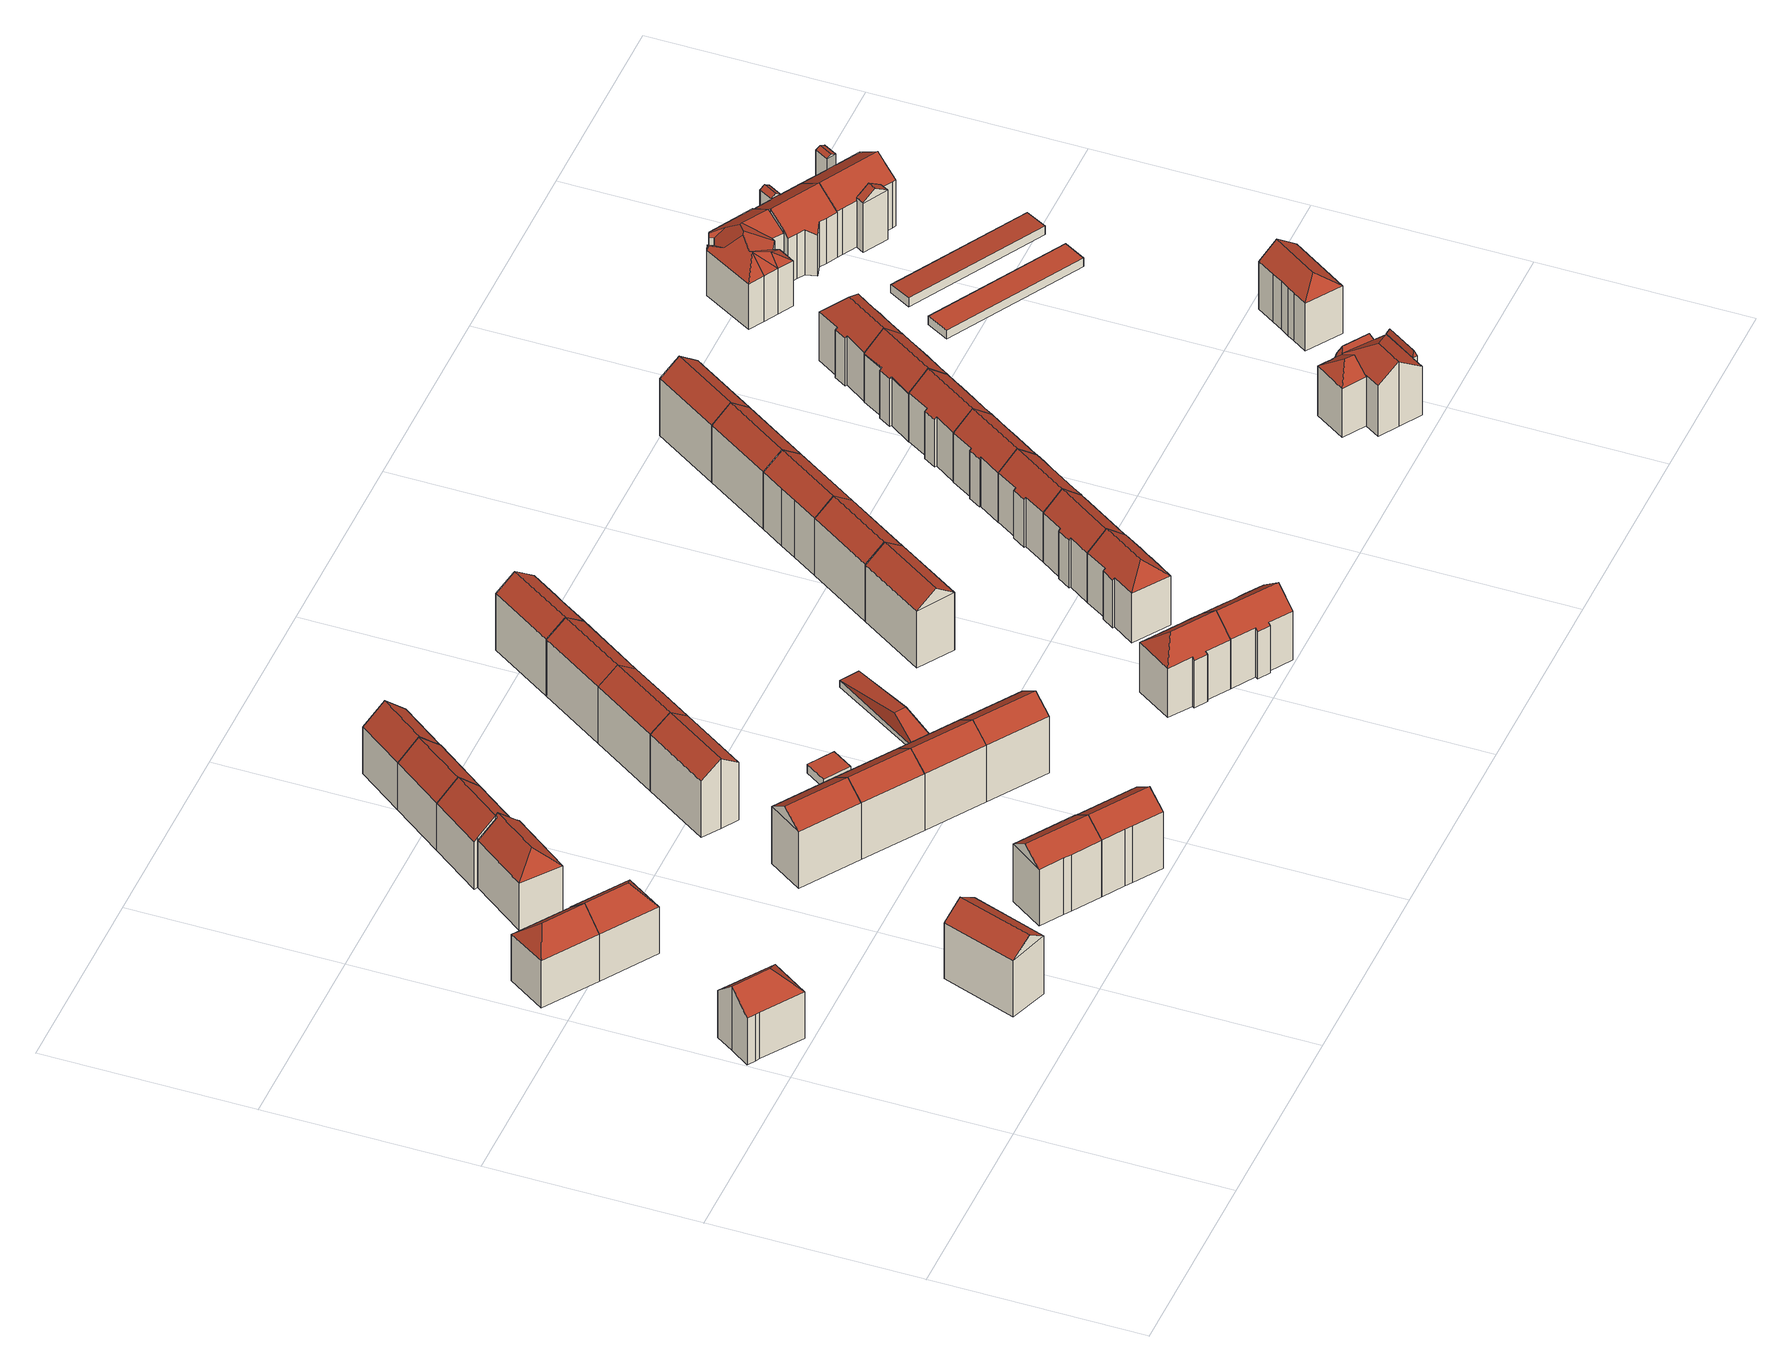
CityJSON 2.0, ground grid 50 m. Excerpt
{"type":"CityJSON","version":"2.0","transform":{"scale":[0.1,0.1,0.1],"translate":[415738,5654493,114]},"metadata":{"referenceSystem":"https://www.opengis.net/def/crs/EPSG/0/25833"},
"CityObjects":{
"building1":{"type":"Building","attributes":{"Dachtyp_tdc":"tdcHipAndGableRoof","Gemeindeschluessel":14612000,"Dachneigung":42.52,"QualitaetDacherkennung":72,"Geometrietyp2DReferenz":"3000","measuredHeight":17.83,"function":"31001_9998","roofType":"5000"},"geometry":[{"type":"Solid","lod":"2","boundaries":[[[[0,1,2,3]],[[1,4,5,2]],[[4,6,7,5]],[[6,8,9,7]],[[8,10,11,9]],[[10,12,13,11]],[[12,0,3,13]],[[8,6,14]],[[6,4,1,14]],[[1,0,12,10,8,14]],[[3,2,5,7,9,11,13]]]],"semantics":{"surfaces":[{"type":"WallSurface"},{"type":"RoofSurface"},{"type":"GroundSurface"}],"values":[[0,0,0,0,0,0,0,1,1,1,2]]}}]},
"building2":{"type":"Building","attributes":{"Dachtyp_tdc":"tdcHipAndGableRoof","Gemeindeschluessel":14612000,"Dachneigung":41.98,"QualitaetDacherkennung":70,"Geometrietyp2DReferenz":"3000","measuredHeight":17.71,"function":"31001_9998","roofType":"5000"},"geometry":[{"type":"Solid","lod":"2","boundaries":[[[[15,16,17,18]],[[16,19,20,17]],[[19,21,22,20]],[[21,15,18,22]],[[19,16,23]],[[15,21,24]],[[16,15,24,23]],[[21,19,23,24]],[[18,17,20,22]]]],"semantics":{"surfaces":[{"type":"WallSurface"},{"type":"RoofSurface"},{"type":"GroundSurface"}],"values":[[0,0,0,0,1,0,1,1,2]]}}]},
"building3":{"type":"Building","attributes":{"Dachtyp_tdc":"tdcFreeFormRoof","Gemeindeschluessel":14612000,"Dachneigung":35.54,"QualitaetDacherkennung":82,"Geometrietyp2DReferenz":"3000","measuredHeight":19.17,"function":"31001_9998","roofType":"5000"},"geometry":[{"type":"Solid","lod":"2","boundaries":[[[[25,26,27,28]],[[26,29,30,27]],[[29,31,32,30]],[[31,33,34,32]],[[33,25,28,34]],[[33,31,35,36,25]],[[36,35,29,26]],[[26,25,36]],[[31,29,35]],[[28,27,30,32,34]]]],"semantics":{"surfaces":[{"type":"WallSurface"},{"type":"RoofSurface"},{"type":"GroundSurface"}],"values":[[0,0,0,0,0,1,1,0,0,2]]}}]},
"building4":{"type":"Building","attributes":{"Dachtyp_tdc":"tdcHipAndGableRoof","Gemeindeschluessel":14612000,"Dachneigung":41.96,"QualitaetDacherkennung":70,"Geometrietyp2DReferenz":"3000","measuredHeight":17.73,"function":"31001_9998","roofType":"5000"},"geometry":[{"type":"Solid","lod":"2","boundaries":[[[[37,38,39,22]],[[38,40,41,39]],[[40,42,18,41]],[[42,37,22,18]],[[40,38,43]],[[37,42,44]],[[38,37,44,43]],[[42,40,43,44]],[[22,39,41,18]]]],"semantics":{"surfaces":[{"type":"WallSurface"},{"type":"RoofSurface"},{"type":"GroundSurface"}],"values":[[0,0,0,0,1,0,1,1,2]]}}]},
"building5":{"type":"Building","attributes":{"Dachtyp_tdc":"tdcHipAndGableRoof","Gemeindeschluessel":14612000,"Dachneigung":41.55,"QualitaetDacherkennung":75,"Geometrietyp2DReferenz":"3000","measuredHeight":17.71,"function":"31001_9998","roofType":"5000"},"geometry":[{"type":"Solid","lod":"2","boundaries":[[[[45,46,47,48]],[[46,49,50,47]],[[49,51,52,50]],[[51,53,54,52]],[[53,55,56,54]],[[55,57,58,56]],[[57,59,60,58]],[[59,45,48,60]],[[55,53,61]],[[53,51,49,46,61]],[[46,45,59,57,55,61]],[[48,47,50,52,54,56,58,60]]]],"semantics":{"surfaces":[{"type":"WallSurface"},{"type":"RoofSurface"},{"type":"GroundSurface"}],"values":[[0,0,0,0,0,0,0,0,1,1,1,2]]}}]},
"building6":{"type":"Building","attributes":{"Dachtyp_tdc":"tdcFreeFormRoof","Gemeindeschluessel":14612000,"Dachneigung":35.7,"QualitaetDacherkennung":72,"Geometrietyp2DReferenz":"3000","measuredHeight":19.17,"function":"31001_9998","roofType":"5000"},"geometry":[{"type":"Solid","lod":"2","boundaries":[[[[62,63,64,65]],[[63,66,67,64]],[[66,68,69,67]],[[68,70,71,69]],[[70,72,73,71]],[[72,62,65,73]],[[74,66,63,75]],[[70,68,74,75,62,72]],[[68,66,74]],[[63,62,75]],[[65,64,67,69,71,73]]]],"semantics":{"surfaces":[{"type":"WallSurface"},{"type":"RoofSurface"},{"type":"GroundSurface"}],"values":[[0,0,0,0,0,0,1,1,0,0,2]]}}]},
"building7":{"type":"Building","attributes":{"Dachtyp_tdc":"tdcGableRoof","Gemeindeschluessel":14612000,"Dachneigung":42.47,"QualitaetDacherkennung":77,"Geometrietyp2DReferenz":"3000","measuredHeight":17.8,"function":"31001_9998","roofType":"3100"},"geometry":[{"type":"Solid","lod":"2","boundaries":[[[[76,77,60,48]],[[77,78,79,60]],[[78,80,58,79]],[[80,81,82,58]],[[81,83,84,82]],[[83,85,86,84]],[[85,87,88,86]],[[87,89,50,88]],[[89,76,48,50]],[[85,83,81,80,78]],[[78,77,76,89,87,85]],[[48,60,79,58,82,84,86,88,50]]]],"semantics":{"surfaces":[{"type":"WallSurface"},{"type":"RoofSurface"},{"type":"GroundSurface"}],"values":[[0,0,0,0,0,0,0,0,0,1,1,2]]}}]},
"building8":{"type":"Building","attributes":{"Dachtyp_tdc":"tdcGableRoof","Gemeindeschluessel":14612000,"Dachneigung":35.86,"QualitaetDacherkennung":69,"Geometrietyp2DReferenz":"3000","measuredHeight":19.21,"function":"31001_9998","roofType":"3100"},"geometry":[{"type":"Solid","lod":"2","boundaries":[[[[90,91,92,93]],[[91,94,95,92]],[[94,96,97,95]],[[96,90,93,97]],[[94,91,98]],[[90,96,99]],[[91,90,99,98]],[[96,94,98,99]],[[93,92,95,97]]]],"semantics":{"surfaces":[{"type":"WallSurface"},{"type":"RoofSurface"},{"type":"GroundSurface"}],"values":[[0,0,0,0,0,0,1,1,2]]}}]},
"building9":{"type":"Building","attributes":{"Dachtyp_tdc":"tdcGableRoof","Gemeindeschluessel":14612000,"Dachneigung":35.74,"QualitaetDacherkennung":73,"Geometrietyp2DReferenz":"3000","measuredHeight":19.15,"function":"31001_9998","roofType":"3100"},"geometry":[{"type":"Solid","lod":"2","boundaries":[[[[100,101,69,102]],[[101,74,103,69]],[[74,104,67,103]],[[104,105,106,67]],[[105,107,108,106]],[[107,109,110,108]],[[109,111,112,110]],[[111,100,102,112]],[[107,105,104,74]],[[74,101,100,111,109,107]],[[102,69,103,67,106,108,110,112]]]],"semantics":{"surfaces":[{"type":"WallSurface"},{"type":"RoofSurface"},{"type":"GroundSurface"}],"values":[[0,0,0,0,0,0,0,0,1,1,2]]}}]},
"building10":{"type":"Building","attributes":{"Dachtyp_tdc":"tdcGableRoof","Gemeindeschluessel":14612000,"Dachneigung":42.22,"QualitaetDacherkennung":83,"Geometrietyp2DReferenz":"3000","measuredHeight":17.76,"function":"31001_9998","roofType":"3100"},"geometry":[{"type":"Solid","lod":"2","boundaries":[[[[83,113,114,84]],[[113,115,116,114]],[[115,117,88,116]],[[117,83,84,88]],[[115,113,118]],[[83,117,119]],[[113,83,119,118]],[[117,115,118,119]],[[84,114,116,88]]]],"semantics":{"surfaces":[{"type":"WallSurface"},{"type":"RoofSurface"},{"type":"GroundSurface"}],"values":[[0,0,0,0,0,0,1,1,2]]}}]},
"building11":{"type":"Building","attributes":{"Dachtyp_tdc":"tdcGableRoof","Gemeindeschluessel":14612000,"Dachneigung":35.99,"QualitaetDacherkennung":71,"Geometrietyp2DReferenz":"3000","measuredHeight":19.21,"function":"31001_9998","roofType":"3100"},"geometry":[{"type":"Solid","lod":"2","boundaries":[[[[96,120,121,97]],[[120,122,123,121]],[[122,90,93,123]],[[90,96,97,93]],[[122,120,124]],[[96,90,99]],[[120,96,99,124]],[[90,122,124,99]],[[97,121,123,93]]]],"semantics":{"surfaces":[{"type":"WallSurface"},{"type":"RoofSurface"},{"type":"GroundSurface"}],"values":[[0,0,0,0,0,0,1,1,2]]}}]},
"building12":{"type":"Building","attributes":{"Dachtyp_tdc":"tdcGableRoof","Gemeindeschluessel":14612000,"Dachneigung":35.41,"QualitaetDacherkennung":81,"Geometrietyp2DReferenz":"3000","measuredHeight":19.22,"function":"31001_9998","roofType":"3100"},"geometry":[{"type":"Solid","lod":"2","boundaries":[[[[125,126,127,128]],[[126,129,130,127]],[[129,131,132,130]],[[131,133,134,132]],[[133,135,136,134]],[[135,137,138,136]],[[137,139,140,138]],[[139,125,128,140]],[[135,133,131,129]],[[129,126,125,139,137,135]],[[128,127,130,132,134,136,138,140]]]],"semantics":{"surfaces":[{"type":"WallSurface"},{"type":"RoofSurface"},{"type":"GroundSurface"}],"values":[[0,0,0,0,0,0,0,0,1,1,2]]}}]},
"building13":{"type":"Building","attributes":{"Dachtyp_tdc":"tdcGableRoof","Gemeindeschluessel":14612000,"Dachneigung":41.59,"QualitaetDacherkennung":81,"Geometrietyp2DReferenz":"3000","measuredHeight":17.7,"function":"31001_9998","roofType":"3100"},"geometry":[{"type":"Solid","lod":"2","boundaries":[[[[113,141,142,114]],[[141,143,144,142]],[[143,145,116,144]],[[145,113,114,116]],[[143,141,146]],[[113,145,147]],[[141,113,147,146]],[[145,143,146,147]],[[114,142,144,116]]]],"semantics":{"surfaces":[{"type":"WallSurface"},{"type":"RoofSurface"},{"type":"GroundSurface"}],"values":[[0,0,0,0,0,0,1,1,2]]}}]},
"building14":{"type":"Building","attributes":{"Dachtyp_tdc":"tdcGableRoof","Gemeindeschluessel":14612000,"Dachneigung":35.82,"QualitaetDacherkennung":71,"Geometrietyp2DReferenz":"3000","measuredHeight":19.15,"function":"31001_9998","roofType":"3100"},"geometry":[{"type":"Solid","lod":"2","boundaries":[[[[120,148,149,121]],[[148,150,151,149]],[[150,122,123,151]],[[122,120,121,123]],[[150,148,152]],[[120,122,124]],[[148,120,124,152]],[[122,150,152,124]],[[121,149,151,123]]]],"semantics":{"surfaces":[{"type":"WallSurface"},{"type":"RoofSurface"},{"type":"GroundSurface"}],"values":[[0,0,0,0,0,0,1,1,2]]}}]},
"building15":{"type":"Building","attributes":{"Dachtyp_tdc":"tdcPolyFlatRoof","Gemeindeschluessel":14612000,"Dachneigung":0,"QualitaetDacherkennung":83,"Geometrietyp2DReferenz":"3000","measuredHeight":2.42,"function":"31001_9998","roofType":"1000"},"geometry":[{"type":"Solid","lod":"2","boundaries":[[[[153,154,155,156]],[[157,158,159,160]],[[156,155,158,157]],[[155,154,159,158]],[[154,153,160,159]],[[153,156,157,160]]]],"semantics":{"surfaces":[{"type":"RoofSurface"},{"type":"GroundSurface"},{"type":"WallSurface"}],"values":[[0,1,2,2,2,2]]}}]},
"building16":{"type":"Building","attributes":{"Dachtyp_tdc":"tdcFreeFormRoof","Gemeindeschluessel":14612000,"Dachneigung":35.2,"QualitaetDacherkennung":86,"Geometrietyp2DReferenz":"3000","measuredHeight":19.19,"function":"31001_9998","roofType":"5000"},"geometry":[{"type":"Solid","lod":"2","boundaries":[[[[133,161,162,134]],[[161,163,164,162]],[[163,165,166,164]],[[165,137,138,166]],[[137,133,134,138]],[[135,167,161,133]],[[163,167,135,137,165]],[[163,161,167]],[[133,137,135]],[[134,162,164,166,138]]]],"semantics":{"surfaces":[{"type":"WallSurface"},{"type":"RoofSurface"},{"type":"GroundSurface"}],"values":[[0,0,0,0,0,1,1,0,0,2]]}}]},
"building17":{"type":"Building","attributes":{"Dachtyp_tdc":"tdcGableRoof","Gemeindeschluessel":14612000,"Dachneigung":35.87,"QualitaetDacherkennung":70,"Geometrietyp2DReferenz":"3000","measuredHeight":19.18,"function":"31001_9998","roofType":"3100"},"geometry":[{"type":"Solid","lod":"2","boundaries":[[[[168,150,151,169]],[[150,148,149,151]],[[148,170,171,149]],[[170,168,169,171]],[[148,150,152]],[[168,170,172]],[[150,168,172,152]],[[170,148,152,172]],[[169,151,149,171]]]],"semantics":{"surfaces":[{"type":"WallSurface"},{"type":"RoofSurface"},{"type":"GroundSurface"}],"values":[[0,0,0,0,0,0,1,1,2]]}}]},
"building18":{"type":"Building","attributes":{"Dachtyp_tdc":"tdcFreeFormRoof","Gemeindeschluessel":14612000,"Dachneigung":35.34,"QualitaetDacherkennung":86,"Geometrietyp2DReferenz":"3000","measuredHeight":19.19,"function":"31001_9998","roofType":"5000"},"geometry":[{"type":"Solid","lod":"2","boundaries":[[[[173,174,175,176]],[[174,177,178,175]],[[177,163,164,178]],[[163,161,162,164]],[[161,173,176,162]],[[177,179,167,163]],[[167,179,174,173,161]],[[177,174,179]],[[161,163,167]],[[176,175,178,164,162]]]],"semantics":{"surfaces":[{"type":"WallSurface"},{"type":"RoofSurface"},{"type":"GroundSurface"}],"values":[[0,0,0,0,0,1,1,0,0,2]]}}]},
"building19":{"type":"Building","attributes":{"Dachtyp_tdc":"tdcHipRoof","Gemeindeschluessel":14612000,"Dachneigung":11.3,"QualitaetDacherkennung":12,"Geometrietyp2DReferenz":"3000","measuredHeight":5.53,"function":"31001_2463","roofType":"3200"},"geometry":[{"type":"Solid","lod":"2","boundaries":[[[[180,181,182,183]],[[181,184,185,182]],[[184,186,187,185]],[[186,180,183,187]],[[184,181,188]],[[180,186,189]],[[181,180,189,188]],[[186,184,188,189]],[[183,182,185,187]]]],"semantics":{"surfaces":[{"type":"WallSurface"},{"type":"RoofSurface"},{"type":"GroundSurface"}],"values":[[0,0,0,0,1,1,1,1,2]]}}]},
"building20":{"type":"Building","attributes":{"Dachtyp_tdc":"tdcFreeFormRoof","Gemeindeschluessel":14612000,"Dachneigung":35.49,"QualitaetDacherkennung":86,"Geometrietyp2DReferenz":"3000","measuredHeight":19.21,"function":"31001_9998","roofType":"5000"},"geometry":[{"type":"Solid","lod":"2","boundaries":[[[[173,190,191,176]],[[190,192,193,191]],[[192,194,195,193]],[[194,196,197,195]],[[196,198,199,197]],[[198,177,178,199]],[[177,200,175,178]],[[200,173,176,175]],[[196,194,201,179,177,198]],[[201,192,190,173,200,179]],[[194,192,201]],[[200,177,179]],[[176,191,193,195,197,199,178,175]]]],"semantics":{"surfaces":[{"type":"WallSurface"},{"type":"RoofSurface"},{"type":"GroundSurface"}],"values":[[0,0,0,0,0,0,0,0,1,1,0,0,2]]}}]},
"building21":{"type":"Building","attributes":{"Dachtyp_tdc":"tdcHipAndGableRoof","Gemeindeschluessel":14612000,"Dachneigung":40.84,"QualitaetDacherkennung":72,"Geometrietyp2DReferenz":"3000","measuredHeight":17.94,"function":"31001_9998","roofType":"5000"},"geometry":[{"type":"Solid","lod":"2","boundaries":[[[[202,203,204,205]],[[203,206,207,204]],[[206,208,209,207]],[[208,210,211,209]],[[210,212,213,211]],[[212,214,215,213]],[[214,216,217,215]],[[216,218,219,217]],[[218,220,221,219]],[[220,222,223,221]],[[222,224,225,223]],[[224,226,227,225]],[[226,202,205,227]],[[222,220,228]],[[220,218,216,214,212,210,208,228]],[[208,206,203,202,226,224,222,228]],[[205,204,207,209,211,213,215,217,219,221,223,225,227]]]],"semantics":{"surfaces":[{"type":"WallSurface"},{"type":"RoofSurface"},{"type":"GroundSurface"}],"values":[[0,0,0,0,0,0,0,0,0,0,0,0,0,1,1,1,2]]}}]},
"building22":{"type":"Building","attributes":{"Dachtyp_tdc":"tdcGableRoof","Gemeindeschluessel":14612000,"Dachneigung":40.62,"QualitaetDacherkennung":75,"Geometrietyp2DReferenz":"3000","measuredHeight":17.91,"function":"31001_9998","roofType":"3100"},"geometry":[{"type":"Solid","lod":"2","boundaries":[[[[229,230,231,232]],[[230,233,234,231]],[[233,235,211,234]],[[235,236,209,211]],[[236,206,207,209]],[[206,237,238,207]],[[237,239,240,238]],[[239,241,242,240]],[[241,243,244,242]],[[243,245,246,244]],[[245,247,248,246]],[[247,249,250,248]],[[249,251,252,250]],[[251,229,232,252]],[[247,245,243,241,239,237,206,236]],[[236,235,233,230,229,251,249,247]],[[232,231,234,211,209,207,238,240,242,244,246,248,250,252]]]],"semantics":{"surfaces":[{"type":"WallSurface"},{"type":"RoofSurface"},{"type":"GroundSurface"}],"values":[[0,0,0,0,0,0,0,0,0,0,0,0,0,0,1,1,2]]}}]},
"building23":{"type":"Building","attributes":{"Dachtyp_tdc":"tdcGableRoof","Gemeindeschluessel":14612000,"Dachneigung":37.28,"QualitaetDacherkennung":83,"Geometrietyp2DReferenz":"3000","measuredHeight":19.43,"function":"31001_9998","roofType":"3100"},"geometry":[{"type":"Solid","lod":"2","boundaries":[[[[253,254,255,256]],[[254,257,258,255]],[[257,259,260,258]],[[259,253,256,260]],[[257,254,261]],[[253,259,262]],[[254,253,262,261]],[[259,257,261,262]],[[256,255,258,260]]]],"semantics":{"surfaces":[{"type":"WallSurface"},{"type":"RoofSurface"},{"type":"GroundSurface"}],"values":[[0,0,0,0,0,0,1,1,2]]}}]},
"building24":{"type":"Building","attributes":{"Dachtyp_tdc":"tdcHipAndGableRoof","Gemeindeschluessel":14612000,"Dachneigung":40.57,"QualitaetDacherkennung":79,"Geometrietyp2DReferenz":"3000","measuredHeight":17.84,"function":"31001_9998","roofType":"5000"},"geometry":[{"type":"Solid","lod":"2","boundaries":[[[[263,264,265,266]],[[264,267,268,265]],[[267,269,270,268]],[[269,271,272,270]],[[271,273,274,272]],[[273,275,276,274]],[[275,277,278,276]],[[277,279,280,278]],[[279,281,282,280]],[[281,283,284,282]],[[283,285,286,284]],[[285,287,288,286]],[[287,263,266,288]],[[283,281,289]],[[281,279,277,275,273,271,269,289]],[[269,267,264,263,287,285,283,289]],[[266,265,268,270,272,274,276,278,280,282,284,286,288]]]],"semantics":{"surfaces":[{"type":"WallSurface"},{"type":"RoofSurface"},{"type":"GroundSurface"}],"values":[[0,0,0,0,0,0,0,0,0,0,0,0,0,1,1,1,2]]}}]},
"building25":{"type":"Building","attributes":{"Dachtyp_tdc":"tdcFreeFormRoof","Gemeindeschluessel":14612000,"Dachneigung":36.86,"QualitaetDacherkennung":86,"Geometrietyp2DReferenz":"3000","measuredHeight":19.42,"function":"31001_9998","roofType":"5000"},"geometry":[{"type":"Solid","lod":"2","boundaries":[[[[290,291,292,255]],[[291,293,294,292]],[[293,295,296,294]],[[295,297,258,296]],[[297,290,255,258]],[[298,299,293,291,290]],[[297,295,299,298]],[[295,293,299]],[[290,297,298]],[[255,292,294,296,258]]]],"semantics":{"surfaces":[{"type":"WallSurface"},{"type":"RoofSurface"},{"type":"GroundSurface"}],"values":[[0,0,0,0,0,1,1,0,0,2]]}}]},
"building26":{"type":"Building","attributes":{"Dachtyp_tdc":"tdcGableRoof","Gemeindeschluessel":14612000,"Dachneigung":40.74,"QualitaetDacherkennung":83,"Geometrietyp2DReferenz":"3000","measuredHeight":17.84,"function":"31001_9998","roofType":"3100"},"geometry":[{"type":"Solid","lod":"2","boundaries":[[[[300,301,302,303]],[[301,304,305,302]],[[304,306,307,305]],[[306,308,309,307]],[[308,310,311,309]],[[310,312,313,311]],[[312,314,315,313]],[[314,316,317,315]],[[316,318,319,317]],[[318,320,321,319]],[[320,322,272,321]],[[322,323,324,272]],[[323,325,268,324]],[[325,326,327,268]],[[326,300,303,327]],[[323,322,320,318,316,314,312,310,308]],[[308,306,304,301,300,326,325,323]],[[303,302,305,307,309,311,313,315,317,319,321,272,324,268,327]]]],"semantics":{"surfaces":[{"type":"WallSurface"},{"type":"RoofSurface"},{"type":"GroundSurface"}],"values":[[0,0,0,0,0,0,0,0,0,0,0,0,0,0,0,1,1,2]]}}]},
"building27":{"type":"Building","attributes":{"Gemeindeschluessel":14612000,"Dachtyp_tdc":"tdcFreeFormRoof","Dachneigung":37.05,"QualitaetDacherkennung":86,"Geometrietyp2DReferenz":"3000","measuredHeight":19.44,"function":"31001_9998","roofType":"5000"},"geometry":[{"type":"Solid","lod":"2","boundaries":[[[[291,328,329,292]],[[328,330,331,329]],[[330,332,333,331]],[[332,334,335,333]],[[334,336,337,335]],[[336,295,296,337]],[[295,336,334,299]],[[334,332,330,328,291,338,299]],[[338,295,299]],[[296,294,292,329,331,333,335,337]],[[295,338,294,296]],[[338,291,292,294]]]],"semantics":{"surfaces":[{"type":"WallSurface"},{"type":"RoofSurface"},{"type":"GroundSurface"}],"values":[[0,0,0,0,0,0,1,1,0,2,0,0]]}}]},
"building28":{"type":"Building","attributes":{"Dachtyp_tdc":"tdcGableRoof","Gemeindeschluessel":14612000,"Dachneigung":40.1,"QualitaetDacherkennung":82,"Geometrietyp2DReferenz":"3000","measuredHeight":17.76,"function":"31001_9998","roofType":"3100"},"geometry":[{"type":"Solid","lod":"2","boundaries":[[[[339,340,341,342]],[[340,343,344,341]],[[343,345,346,344]],[[345,347,348,346]],[[347,349,350,348]],[[349,351,352,350]],[[351,353,354,352]],[[353,355,356,354]],[[355,357,358,356]],[[357,359,360,358]],[[359,361,362,360]],[[361,363,364,362]],[[363,365,366,364]],[[365,367,368,366]],[[367,339,342,368]],[[363,361,359,357,355,353,351,349]],[[349,347,345,343,340,339,367,365,363]],[[342,341,344,346,348,350,352,354,356,358,360,362,364,366,368]]]],"semantics":{"surfaces":[{"type":"WallSurface"},{"type":"RoofSurface"},{"type":"GroundSurface"}],"values":[[0,0,0,0,0,0,0,0,0,0,0,0,0,0,0,1,1,2]]}}]},
"building29":{"type":"Building","attributes":{"Dachtyp_tdc":"tdcFreeFormRoof","Gemeindeschluessel":14612000,"Dachneigung":37.53,"QualitaetDacherkennung":85,"Geometrietyp2DReferenz":"3000","measuredHeight":19.48,"function":"31001_9998","roofType":"5000"},"geometry":[{"type":"Solid","lod":"2","boundaries":[[[[332,369,370,333]],[[369,371,372,370]],[[371,336,337,372]],[[336,373,374,337]],[[373,332,333,374]],[[336,371,375,376]],[[376,375,369,332,373]],[[373,336,376]],[[371,369,375]],[[333,370,372,337,374]]]],"semantics":{"surfaces":[{"type":"WallSurface"},{"type":"RoofSurface"},{"type":"GroundSurface"}],"values":[[0,0,0,0,0,1,1,0,0,2]]}}]},
"building30":{"type":"Building","attributes":{"Dachtyp_tdc":"tdcFreeFormRoof","Gemeindeschluessel":14612000,"Dachneigung":40.54,"QualitaetDacherkennung":79,"Geometrietyp2DReferenz":"3000","measuredHeight":17.78,"function":"31001_9998","roofType":"5000"},"geometry":[{"type":"Solid","lod":"2","boundaries":[[[[377,378,379,380]],[[378,381,382,379]],[[381,383,384,382]],[[383,385,386,384]],[[385,387,388,386]],[[387,389,390,388]],[[389,391,392,390]],[[391,393,394,392]],[[393,395,396,394]],[[395,397,398,396]],[[397,399,400,398]],[[399,401,402,400]],[[401,377,380,402]],[[391,389,387,385,403,363,397,395,393]],[[401,399,363,403,383,381,378,377]],[[385,383,403]],[[399,397,363]],[[380,379,382,384,386,388,390,392,394,396,398,400,402]]]],"semantics":{"surfaces":[{"type":"WallSurface"},{"type":"RoofSurface"},{"type":"GroundSurface"}],"values":[[0,0,0,0,0,0,0,0,0,0,0,0,0,1,1,0,0,2]]}}]},
"building31":{"type":"Building","attributes":{"Dachtyp_tdc":"tdcGableRoof","Gemeindeschluessel":14612000,"Dachneigung":37.37,"QualitaetDacherkennung":81,"Geometrietyp2DReferenz":"3000","measuredHeight":19.47,"function":"31001_9998","roofType":"3100"},"geometry":[{"type":"Solid","lod":"2","boundaries":[[[[369,404,405,370]],[[404,406,407,405]],[[406,371,372,407]],[[371,369,370,372]],[[406,404,408]],[[369,371,375]],[[404,369,375,408]],[[371,406,408,375]],[[370,405,407,372]]]],"semantics":{"surfaces":[{"type":"WallSurface"},{"type":"RoofSurface"},{"type":"GroundSurface"}],"values":[[0,0,0,0,0,0,1,1,2]]}}]},
"building32":{"type":"Building","attributes":{"Dachtyp_tdc":"tdcGableRoof","Gemeindeschluessel":14612000,"Dachneigung":41.03,"QualitaetDacherkennung":81,"Geometrietyp2DReferenz":"3000","measuredHeight":17.73,"function":"31001_9998","roofType":"3100"},"geometry":[{"type":"Solid","lod":"2","boundaries":[[[[409,410,411,412]],[[410,413,414,411]],[[413,415,416,414]],[[415,385,417,416]],[[385,403,418,417]],[[403,383,419,418]],[[383,420,421,419]],[[420,422,423,421]],[[422,424,425,423]],[[424,426,427,425]],[[426,428,429,427]],[[428,430,431,429]],[[430,432,433,431]],[[432,434,435,433]],[[434,409,412,435]],[[430,428,426,424,422,420,383,403]],[[403,385,415,413,410,409,434,432,430]],[[412,411,414,416,417,418,419,421,423,425,427,429,431,433,435]]]],"semantics":{"surfaces":[{"type":"WallSurface"},{"type":"RoofSurface"},{"type":"GroundSurface"}],"values":[[0,0,0,0,0,0,0,0,0,0,0,0,0,0,0,1,1,2]]}}]},
"building33":{"type":"Building","attributes":{"Dachtyp_tdc":"tdcFreeFormRoof","Gemeindeschluessel":14612000,"Dachneigung":40.97,"QualitaetDacherkennung":80,"Geometrietyp2DReferenz":"3000","measuredHeight":17.8,"function":"31001_9998","roofType":"5000"},"geometry":[{"type":"Solid","lod":"2","boundaries":[[[[436,437,438,439]],[[437,440,441,438]],[[440,442,443,441]],[[442,444,445,443]],[[444,446,447,445]],[[446,448,449,447]],[[448,450,451,449]],[[450,452,453,451]],[[452,454,455,453]],[[454,456,457,455]],[[458,459,460,461]],[[459,436,439,460]],[[462,463,464,465,466,432,467,468,469]],[[465,470,471,442,440,472,473,466]],[[459,432,466,473,436]],[[436,473,472,437]],[[437,472,440]],[[442,471,444]],[[444,471,470,446]],[[446,470,465,464,448]],[[452,462,469,454]],[[454,469,468,456]],[[456,468,467,458]],[[458,467,432,459]],[[448,464,463,450]],[[450,463,462,452]],[[439,438,441,443,445,447,449,451,453,455,457,461,460]],[[456,458,461,457]]]],"semantics":{"surfaces":[{"type":"WallSurface"},{"type":"RoofSurface"},{"type":"GroundSurface"}],"values":[[0,0,0,0,0,0,0,0,0,0,0,0,1,1,0,0,0,0,0,0,0,0,0,0,0,0,2,0]]}}]},
"building34":{"type":"Building","attributes":{"Gemeindeschluessel":14612000,"Geometrietyp2DReferenz":"3000","function":"31001_9998","roofType":"9999"},"children":["building34-1","building34-2","building34-3","building34-4"]},
"building34-1":{"type":"BuildingPart","attributes":{"Dachtyp_tdc":"tdcHipAndGableRoof","Dachneigung":35.02,"QualitaetDacherkennung":66,"Geometrietyp2DReferenz":"3000","measuredHeight":16.7,"roofType":"5000"},"parents":["building34"],"geometry":[{"type":"MultiSurface","lod":"2","boundaries":[[[474,475,476,477]],[[475,478,476]],[[479,480,481,482]],[[480,483,484,481]],[[483,485,486,484]],[[485,487,488,486]],[[487,474,477,488]],[[483,480,489]],[[480,479,490,491,489]],[[491,492,493,475,474,487,485,483,489]],[[477,476,494,495,482,481,484,486,488]]],"semantics":{"surfaces":[{"type":"WallSurface"},{"type":"RoofSurface"},{"type":"GroundSurface"}],"values":[0,0,0,0,0,0,0,1,1,1,2]}}]},
"building34-2":{"type":"BuildingPart","attributes":{"Dachtyp_tdc":"tdcHipAndGableRoof","Dachneigung":35.81,"QualitaetDacherkennung":62,"Geometrietyp2DReferenz":"3000","measuredHeight":17.67,"roofType":"5000"},"parents":["building34"],"geometry":[{"type":"MultiSurface","lod":"2","boundaries":[[[496,497,498,499]],[[497,500,482,498]],[[500,479,482]],[[501,502,503,504,505]],[[506,507,508,509]],[[507,496,499,508]],[[502,501,510,511]],[[510,492,512,490,500,497,496,511]],[[496,507,506,502,511]],[[499,498,482,495,494,504,503,509,508]]],"semantics":{"surfaces":[{"type":"WallSurface"},{"type":"RoofSurface"},{"type":"GroundSurface"}],"values":[0,0,0,0,0,0,1,1,1,2]}}]},
"building34-3":{"type":"BuildingPart","attributes":{"Dachtyp_tdc":"tdcFreeFormRoof","Dachneigung":65.39,"QualitaetDacherkennung":12,"Geometrietyp2DReferenz":"3000","measuredHeight":14.74,"roofType":"5000"},"parents":["building34"],"geometry":[{"type":"MultiSurface","lod":"2","boundaries":[[[513,514,515,516]],[[514,517,518,515]],[[517,519,520,518]],[[519,505,504,520]],[[478,521,522,476]],[[521,513,516,522]],[[523,505,524,525]],[[505,519,524]],[[519,517,514,525,524]],[[514,513,521,478,523,525]],[[516,515,518,520,504,494,476,522]]],"semantics":{"surfaces":[{"type":"WallSurface"},{"type":"RoofSurface"},{"type":"GroundSurface"}],"values":[0,0,0,0,0,0,1,1,1,1,2]}}]},
"building34-4":{"type":"BuildingPart","attributes":{"Dachtyp_tdc":"tdcFreeFormRoof","Dachneigung":69.56,"QualitaetDacherkennung":28,"Geometrietyp2DReferenz":"3000","measuredHeight":14.97,"roofType":"5000"},"parents":["building34"],"geometry":[{"type":"MultiSurface","lod":"2","boundaries":[[[526,527,528,529]],[[527,530,506,509,528]],[[531,532,533,503,502]],[[532,526,529,533]],[[530,527,534]],[[527,526,532,535,534]],[[532,531,535]],[[531,530,534,535]],[[529,528,509,503,533]]],"semantics":{"surfaces":[{"type":"WallSurface"},{"type":"RoofSurface"},{"type":"GroundSurface"}],"values":[0,0,0,0,1,1,1,1,2]}}]},
"building35":{"type":"Building","attributes":{"Dachtyp_tdc":"tdcHipAndGableRoof","Gemeindeschluessel":14612000,"Dachneigung":40.72,"QualitaetDacherkennung":74,"Geometrietyp2DReferenz":"3000","measuredHeight":17.75,"function":"31001_9998","roofType":"5000"},"geometry":[{"type":"Solid","lod":"2","boundaries":[[[[536,537,538,539]],[[537,540,541,538]],[[540,465,542,541]],[[465,543,544,542]],[[543,545,546,544]],[[545,547,548,546]],[[547,549,550,548]],[[549,551,552,550]],[[551,553,554,552]],[[553,555,556,554]],[[555,557,558,556]],[[557,559,560,558]],[[559,536,539,560]],[[555,553,561]],[[553,551,549,547,545,543,465,561]],[[465,540,537,536,559,557,555,561]],[[539,538,541,542,544,546,548,550,552,554,556,558,560]]]],"semantics":{"surfaces":[{"type":"WallSurface"},{"type":"RoofSurface"},{"type":"GroundSurface"}],"values":[[0,0,0,0,0,0,0,0,0,0,0,0,0,1,1,1,2]]}}]},
"building36":{"type":"Building","attributes":{"Dachtyp_tdc":"tdcFreeFormRoof","Gemeindeschluessel":14612000,"Dachneigung":38.01,"QualitaetDacherkennung":84,"Geometrietyp2DReferenz":"3000","measuredHeight":16.89,"function":"31001_9998","roofType":"5000"},"geometry":[{"type":"Solid","lod":"2","boundaries":[[[[562,563,564,565]],[[563,566,567,564]],[[566,568,569,567]],[[568,570,571,569]],[[570,572,573,571]],[[572,574,575,573]],[[574,576,577,575]],[[576,562,565,577]],[[574,578,579,576]],[[572,580,578,574]],[[580,570,568,566,563,562,579,578]],[[562,576,579]],[[572,570,580]],[[565,564,567,569,571,573,575,577]]]],"semantics":{"surfaces":[{"type":"WallSurface"},{"type":"RoofSurface"},{"type":"GroundSurface"}],"values":[[0,0,0,0,0,0,0,0,1,1,1,0,0,2]]}}]},
"building37":{"type":"Building","attributes":{"Dachtyp_tdc":"tdcFreeFormRoof","Gemeindeschluessel":14612000,"Dachneigung":32.44,"QualitaetDacherkennung":37,"Geometrietyp2DReferenz":"3000","measuredHeight":16.49,"function":"31001_9998","roofType":"5000"},"geometry":[{"type":"Solid","lod":"2","boundaries":[[[[581,582,583,584]],[[582,585,586,583]],[[585,587,588,586]],[[587,589,590,588]],[[589,591,592,590]],[[591,593,594,592]],[[593,595,596,594]],[[595,597,598,596]],[[597,599,600,598]],[[599,601,602,600]],[[601,603,604,602]],[[603,605,606,604]],[[605,607,608,606]],[[607,609,610,608]],[[609,611,612,610]],[[611,581,584,612]],[[613,614,611,609]],[[613,609,607]],[[615,616,617,614,613,607,605]],[[618,601,599]],[[615,601,618]],[[615,603,601]],[[603,615,605]],[[618,599,597]],[[616,615,618,597,595]],[[619,617,616,595,593]],[[620,621,619,593,591]],[[622,620,591,589]],[[622,589,587]],[[623,624,621,620,622,587,585]],[[623,585,582]],[[624,623,582,581]],[[614,617,619,621,624,581,611]],[[584,583,586,588,590,592,594,596,598,600,602,604,606,608,610,612]]]],"semantics":{"surfaces":[{"type":"WallSurface"},{"type":"RoofSurface"},{"type":"GroundSurface"}],"values":[[0,0,0,0,0,0,0,0,0,0,0,0,0,0,0,0,1,1,1,1,1,1,1,1,1,1,1,1,0,1,0,1,1,2]]}}]},
"building38":{"type":"Building","attributes":{"Dachtyp_tdc":"tdcPolyFlatRoof","Gemeindeschluessel":14612000,"Dachneigung":0,"QualitaetDacherkennung":87,"Geometrietyp2DReferenz":"3000","measuredHeight":2.36,"function":"31001_2463","roofType":"1000"},"geometry":[{"type":"Solid","lod":"2","boundaries":[[[[625,626,627,628]],[[626,629,630,627]],[[629,631,632,630]],[[631,625,628,632]],[[631,629,626,625]],[[628,627,630,632]]]],"semantics":{"surfaces":[{"type":"WallSurface"},{"type":"RoofSurface"},{"type":"GroundSurface"}],"values":[[0,0,0,0,1,2]]}}]},
"building39":{"type":"Building","attributes":{"Gemeindeschluessel":14612000,"Geometrietyp2DReferenz":"3000","function":"31001_9998","roofType":"9999"},"children":["building39-1","building39-2"]},
"building39-1":{"type":"BuildingPart","attributes":{"Dachtyp_tdc":"tdcGableRoof","Dachneigung":30.39,"QualitaetDacherkennung":55,"Geometrietyp2DReferenz":"3000","measuredHeight":13.34,"roofType":"3100"},"parents":["building39"],"geometry":[{"type":"MultiSurface","lod":"2","boundaries":[[[633,634,635,636]],[[634,637,638,635]],[[637,639,638]],[[640,633,636,641,642]],[[640,643,644,633]],[[634,644,643,637]],[[633,644,634]],[[637,643,640]],[[636,635,638,641]]],"semantics":{"surfaces":[{"type":"WallSurface"},{"type":"RoofSurface"},{"type":"GroundSurface"}],"values":[0,0,0,0,1,1,0,0,2]}}]},
"building39-2":{"type":"BuildingPart","attributes":{"Dachtyp_tdc":"tdcGableRoof","Dachneigung":35,"QualitaetDacherkennung":73,"Geometrietyp2DReferenz":"3000","measuredHeight":16.55,"roofType":"3100"},"parents":["building39"],"geometry":[{"type":"MultiSurface","lod":"2","boundaries":[[[645,646,647,648]],[[646,649,650,647]],[[649,651,652,650]],[[651,653,654,652]],[[653,655,656,654]],[[655,657,658,656]],[[657,659,660,658]],[[659,642,641,660]],[[639,661,662,638]],[[661,663,664,662]],[[663,665,666,664]],[[665,667,668,666]],[[667,645,648,668]],[[663,661,639,642,659,657]],[[657,655,653,651,649,646,645,667,665,663]],[[648,647,650,652,654,656,658,660,641,638,662,664,666,668]]],"semantics":{"surfaces":[{"type":"WallSurface"},{"type":"RoofSurface"},{"type":"GroundSurface"}],"values":[0,0,0,0,0,0,0,0,0,0,0,0,0,1,1,2]}}]},
"building40":{"type":"Building","attributes":{"Dachtyp_tdc":"tdcPolyFlatRoof","Gemeindeschluessel":14612000,"Dachneigung":2.66,"QualitaetDacherkennung":67,"Geometrietyp2DReferenz":"3000","measuredHeight":2.37,"function":"31001_2463","roofType":"2100"},"geometry":[{"type":"Solid","lod":"2","boundaries":[[[[669,670,671,672]],[[670,673,674,671]],[[673,675,676,674]],[[675,669,672,676]],[[675,673,670,669]],[[672,671,674,676]]]],"semantics":{"surfaces":[{"type":"WallSurface"},{"type":"RoofSurface"},{"type":"GroundSurface"}],"values":[[0,0,0,0,1,2]]}}]},
"building41":{"type":"Building","attributes":{"Gemeindeschluessel":14612000,"Geometrietyp2DReferenz":"3000","function":"31001_9998","roofType":"9999"},"children":["building41-1","building41-2","building41-3","building41-4"]},
"building41-1":{"type":"BuildingPart","attributes":{"Dachtyp_tdc":"tdcGableRoof","Dachneigung":34.58,"QualitaetDacherkennung":48,"Geometrietyp2DReferenz":"3000","measuredHeight":15.88,"roofType":"3100"},"parents":["building41"],"geometry":[{"type":"MultiSurface","lod":"2","boundaries":[[[677,678,679,680]],[[681,682,683,684,685]],[[686,687,683,682,688]],[[687,677,684,683]],[[677,680,685,684]],[[680,689,690,681,685]],[[679,678,691,692]],[[678,677,687,686,691]],[[689,692,691,686]],[[680,679,692,689]]],"semantics":{"surfaces":[{"type":"WallSurface"},{"type":"GroundSurface"},{"type":"RoofSurface"}],"values":[0,1,0,0,0,0,2,2,0,0]}}]},
"building41-2":{"type":"BuildingPart","attributes":{"Dachtyp_tdc":"tdcPolyFlatRoof","Dachneigung":32.24,"QualitaetDacherkennung":37,"Geometrietyp2DReferenz":"3000","measuredHeight":12.09,"roofType":"2100"},"parents":["building41"],"geometry":[{"type":"MultiSurface","lod":"2","boundaries":[[[693,694,695,696]],[[697,698,699,700]],[[698,693,696,699]],[[698,697,701,694,693]],[[696,695,702,700,699]]],"semantics":{"surfaces":[{"type":"WallSurface"},{"type":"RoofSurface"},{"type":"GroundSurface"}],"values":[0,0,0,1,2]}}]},
"building41-3":{"type":"BuildingPart","attributes":{"Dachtyp_tdc":"tdcGableRoof","Dachneigung":34.69,"QualitaetDacherkennung":60,"Geometrietyp2DReferenz":"3000","measuredHeight":16.53,"roofType":"3100"},"parents":["building41"],"geometry":[{"type":"MultiSurface","lod":"2","boundaries":[[[703,704,705,706]],[[704,688,682,705]],[[690,707,708,681]],[[707,709,666,708]],[[709,663,664,666]],[[663,661,662,664]],[[661,710,711,662]],[[712,713,714,715]],[[713,716,697,700,714]],[[717,695,694]],[[717,703,706,695]],[[718,716,713,712,710,661,663]],[[663,709,707,690,688,704,703,717,718]],[[706,705,682,681,708,666,664,662,711,715,714,700,702,695]]],"semantics":{"surfaces":[{"type":"WallSurface"},{"type":"RoofSurface"},{"type":"GroundSurface"}],"values":[0,0,0,0,0,0,0,0,0,0,0,1,1,2]}}]},
"building41-4":{"type":"BuildingPart","attributes":{"Dachtyp_tdc":"tdcGableRoof","Dachneigung":29.97,"QualitaetDacherkennung":49,"Geometrietyp2DReferenz":"3000","measuredHeight":16.09,"roofType":"3100"},"parents":["building41"],"geometry":[{"type":"MultiSurface","lod":"2","boundaries":[[[719,720,721,711]],[[720,722,723,721]],[[722,724,715,723]],[[724,712,715]],[[719,711,710]],[[719,725,726,720]],[[722,726,725,724]],[[724,725,719]],[[720,726,722]],[[721,723,715,711]]],"semantics":{"surfaces":[{"type":"WallSurface"},{"type":"RoofSurface"},{"type":"GroundSurface"}],"values":[0,0,0,0,0,1,1,0,0,2]}}]}
},
"vertices":[
[4,599,135],[35,644,185],[35,644,7],[4,599,7],[64,688,136],[64,688,7],[186,607,136],[186,607,7],[127,517,135],[127,517,7],[32,581,135],[32,581,7],[22,587,135],[22,587,7],[116,591,185],
[140,984,138],[16,1066,138],[16,1066,8],[140,984,8],[75,1156,136],[75,1156,8],[200,1073,136],[200,1073,8],[78,1089,185],[170,1028,185],
[437,102,171],[345,134,165],[345,134,11],[437,102,11],[407,313,165],[407,313,11],[499,281,171],[499,281,11],[465,181,171],[465,181,11],[456,296,203],[395,117,203],
[200,1073,137],[328,989,136],[328,989,8],[268,899,137],[268,899,8],[140,984,137],[265,966,185],[170,1029,185],
[372,1309,176],[378,1305,183],[378,1305,5],[372,1309,5],[413,1279,144],[413,1279,5],[422,1273,135],[422,1273,5],[320,1136,135],[320,1136,5],[234,1200,135],[234,1200,5],[331,1331,135],[331,1331,5],[368,1303,176],[368,1303,5],[299,1198,183],
[637,190,165],[690,269,169],[690,269,10],[637,190,10],[824,181,169],[824,181,10],[772,102,165],[772,102,10],[707,144,165],[707,144,10],[691,155,165],[691,155,10],[799,143,201],[665,232,201],
[372,1309,180],[368,1303,180],[366,1305,183],[366,1305,5],[331,1331,143],[323,1336,134],[323,1336,5],[411,1455,134],[411,1455,5],[454,1423,183],[454,1423,5],[496,1391,134],[496,1391,5],[413,1279,134],
[700,614,166],[567,702,166],[567,702,10],[700,614,10],[621,784,167],[621,784,10],[755,696,167],[755,696,10],[594,744,202],[728,655,202],
[822,69,166],[772,102,166],[822,69,10],[799,143,10],[824,181,168],[956,95,168],[956,95,10],[931,56,201],[931,56,10],[904,15,166],[904,15,10],[838,58,166],[838,58,10],
[502,1578,134],[502,1578,5],[588,1515,135],[588,1515,5],[496,1391,135],[545,1547,182],[454,1423,182],
[890,606,167],[890,606,10],[835,524,166],[835,524,10],[863,566,202],
[769,968,172],[722,897,172],[722,897,13],[769,968,13],[683,922,205],[683,922,13],[641,950,169],[641,950,13],[742,1104,169],[742,1104,13],[784,1076,205],[784,1076,13],[823,1051,172],[823,1051,13],[780,985,172],[780,985,13],
[584,1688,134],[584,1688,5],[670,1625,134],[670,1625,5],[588,1515,134],[628,1656,182],[546,1546,182],
[1022,519,167],[1022,519,10],[968,437,166],[968,437,10],[995,478,202],
[884,770,35],[943,732,35],[975,782,35],[917,820,35],[917,820,11],[975,782,11],[943,732,11],[884,770,11],
[844,1261,169],[844,1261,13],[925,1208,171],[925,1208,13],[870,1122,171],[870,1122,13],[886,1233,205],
[1102,348,166],[1102,348,10],[1156,430,167],[1156,430,10],[1129,389,202],
[947,1417,169],[987,1391,203],[987,1391,13],[947,1417,13],[1028,1364,171],[1028,1364,13],[988,1390,205],
[1199,857,29],[1242,830,29],[1242,830,11],[1199,857,11],[1102,607,21],[1102,607,11],[1059,634,21],[1059,634,11],[1128,680,67],[1101,696,67],
[1045,1569,169],[1045,1569,13],[1085,1544,203],[1085,1544,13],[1127,1515,171],[1127,1515,13],[1083,1448,171],[1083,1448,13],[1072,1432,171],[1072,1432,13],[987,1391,204],[1087,1543,205],
[1503,207,147],[1522,194,147],[1522,194,11],[1503,207,11],[1547,178,147],[1547,178,11],[1518,135,191],[1518,135,11],[1490,92,146],[1490,92,11],[1437,127,146],[1437,127,11],[1434,122,141],[1434,122,11],[1405,141,141],[1405,141,11],[1409,146,147],[1409,146,11],[1356,181,146],[1356,181,11],[1412,266,147],[1412,266,11],[1457,237,147],[1457,237,11],[1479,222,147],[1479,222,11],[1419,200,191],
[1568,33,141],[1540,51,141],[1540,51,11],[1568,33,11],[1544,57,147],[1544,57,11],[1490,92,147],[1518,135,190],[1590,149,147],[1590,149,11],[1612,134,147],[1612,134,11],[1636,119,147],[1636,119,11],[1658,105,147],[1658,105,11],[1679,91,147],[1679,91,11],[1651,47,190],[1651,47,11],[1623,4,146],[1623,4,11],[1571,38,146],[1571,38,11],
[1313,728,168],[1413,882,168],[1413,882,12],[1313,728,12],[1495,830,171],[1495,830,12],[1395,675,171],[1395,675,12],[1455,855,206],[1355,701,206],
[1602,422,143],[1606,419,148],[1606,419,11],[1602,422,11],[1639,472,148],[1639,472,11],[1681,445,190],[1681,445,11],[1723,418,147],[1723,418,11],[1708,395,147],[1708,395,11],[1695,374,147],[1695,374,11],[1682,355,147],[1682,355,11],[1672,339,147],[1672,339,11],[1636,283,146],[1636,283,11],[1552,338,147],[1552,338,11],[1586,390,147],[1586,390,11],[1582,392,143],[1582,392,11],[1614,342,190],
[1413,882,169],[1512,1035,169],[1512,1035,12],[1553,1009,205],[1553,1009,12],[1594,982,170],[1594,982,12],[1495,830,170],[1455,856,206],[1554,1008,206],
[1668,524,143],[1689,555,143],[1689,555,11],[1668,524,11],[1692,553,147],[1692,553,11],[1726,605,147],[1726,605,11],[1767,578,190],[1767,578,11],[1809,551,146],[1809,551,11],[1794,528,146],[1794,528,11],[1782,509,146],[1782,509,11],[1770,490,146],[1770,490,11],[1760,475,146],[1760,475,11],[1738,442,146],[1738,442,11],[1723,418,146],[1680,445,190],[1680,445,11],[1639,472,147],[1672,522,147],[1672,522,11],
[1550,1094,169],[1550,1094,12],[1575,1133,169],[1575,1133,12],[1611,1189,169],[1611,1189,12],[1653,1162,206],[1653,1162,12],[1693,1136,170],[1693,1136,12],[1553,1009,206],
[1868,643,147],[1855,623,147],[1855,623,12],[1868,643,12],[1845,608,147],[1845,608,12],[1824,575,147],[1824,575,12],[1809,551,147],[1809,551,12],[1767,578,189],[1767,578,12],[1726,605,148],[1726,605,12],[1758,656,148],[1758,656,12],[1754,658,144],[1754,658,12],[1774,690,144],[1774,690,12],[1778,687,148],[1778,687,12],[1811,739,147],[1811,739,12],[1853,713,189],[1853,713,12],[1895,685,147],[1895,685,12],[1881,662,147],[1881,662,12],
[1711,1343,169],[1711,1343,12],[1793,1290,170],[1793,1290,12],[1652,1162,206],[1652,1162,12],[1753,1317,207],[1653,1162,207],
[1842,793,143],[1861,822,143],[1861,822,11],[1842,793,11],[1864,820,147],[1864,820,11],[1897,873,146],[1897,873,11],[1982,819,146],[1982,819,11],[1967,796,146],[1967,796,11],[1953,775,146],[1953,775,11],[1941,756,146],[1941,756,11],[1932,741,146],[1932,741,11],[1910,708,146],[1910,708,11],[1895,685,146],[1895,685,11],[1811,739,146],[1811,739,11],[1845,791,147],[1845,791,11],[1939,846,189],
[1812,1499,169],[1812,1499,12],[1894,1446,170],[1894,1446,12],[1853,1472,207],
[2041,911,146],[2028,891,146],[2028,891,12],[2041,911,12],[2018,875,146],[2018,875,12],[1996,842,146],[1996,842,12],[1982,819,12],[1939,846,12],[1897,873,12],[1931,924,147],[1931,924,12],[1927,927,142],[1927,927,12],[1945,956,142],[1945,956,12],[1950,953,147],[1950,953,12],[1983,1007,146],[1983,1007,12],[2025,980,189],[2025,980,12],[2068,953,146],[2068,953,12],[2052,928,146],[2052,928,12],
[1983,1007,142],[2019,1059,142],[2019,1059,11],[1983,1007,11],[2014,1062,142],[2014,1062,11],[2033,1091,142],[2033,1091,11],[2037,1088,142],[2037,1088,11],[2069,1140,142],[2069,1140,11],[2154,1086,142],[2154,1086,11],[2140,1065,142],[2140,1065,11],[2128,1045,142],[2128,1045,11],[2115,1025,142],[2115,1025,11],[2105,1010,142],[2105,1010,11],[2083,976,142],[2068,953,142],[2068,953,11],[2083,976,11],[2128,1045,146],[2140,1065,146],[2154,1086,146],[2112,1113,189],[2026,980,189],[2083,976,146],[2105,1010,146],[2115,1025,146],[2069,1140,145],[2037,1088,146],[2019,1059,147],[1983,1007,145],
[2398,223,148],[2406,218,148],[2406,218,12],[2398,223,12],[2406,218,90],[2377,133,147],[2324,166,147],[2324,166,12],[2377,133,12],[2372,240,148],[2372,240,12],[2385,232,148],[2385,232,12],[2397,224,148],[2397,224,12],[2380,182,179],[2380,137,151],[2400,169,179],[2422,203,151],[2425,206,148],[2425,206,12],[2400,169,12],
[2401,69,189],[2355,98,151],[2355,98,12],[2401,69,12],[2377,133,151],[2498,159,147],[2521,144,146],[2521,144,12],[2498,159,12],[2498,159,139],[2469,63,146],[2452,36,146],[2452,36,12],[2469,63,12],[2425,206,151],[2441,130,189],[2400,169,151],
[2417,234,90],[2435,222,139],[2435,222,12],[2417,234,12],[2487,189,139],[2487,189,12],[2509,175,139],[2509,175,12],[2411,225,90],[2411,225,12],[2425,206,139],[2495,172,160],[2438,209,160],
[2495,84,147],[2478,58,148],[2478,58,12],[2495,84,12],[2469,63,148],[2521,144,148],[2530,138,148],[2530,138,12],[2477,65,162],[2523,137,162],
[2189,1140,145],[2170,1110,145],[2170,1110,12],[2189,1140,12],[2154,1086,145],[2154,1086,12],[2112,1113,12],[2069,1140,146],[2069,1140,12],[2105,1193,147],[2105,1193,12],[2101,1196,143],[2101,1196,12],[2119,1225,143],[2119,1225,12],[2123,1222,147],[2123,1222,12],[2157,1276,146],[2157,1276,12],[2242,1221,145],[2242,1221,12],[2211,1175,145],[2211,1175,12],[2200,1156,145],[2200,1156,12],[2178,1217,189],
[2576,373,144],[2586,389,145],[2586,389,13],[2576,373,13],[2600,410,145],[2600,410,13],[2616,435,144],[2616,435,13],[2644,478,144],[2644,478,13],[2726,425,143],[2726,425,13],[2635,286,143],[2635,286,13],[2554,339,144],[2554,339,13],[2612,343,182],[2554,339,145],[2684,453,182],
[2308,1570,137],[2305,1582,137],[2305,1582,12],[2308,1570,12],[2322,1587,137],[2322,1587,12],[2425,1529,137],[2425,1529,12],[2374,1440,137],[2374,1440,12],[2351,1457,137],[2351,1457,12],[2345,1449,137],[2345,1449,12],[2319,1442,137],[2319,1442,12],[2323,1429,137],[2323,1429,12],[2300,1390,137],[2300,1390,12],[2265,1410,137],[2265,1410,12],[2232,1428,137],[2232,1428,12],[2196,1449,137],[2196,1449,12],[2265,1571,137],[2265,1571,12],[2282,1576,137],[2282,1576,12],[2286,1562,137],[2286,1562,12],[2274,1570,143],[2270,1533,152],[2262,1467,168],[2263,1474,166],[2296,1500,177],[2288,1434,157],[2308,1504,177],[2342,1522,167],[2330,1520,172],[2400,1485,169],[2312,1584,142],[2334,1556,150],
[2319,1052,35],[2348,1105,35],[2348,1105,11],[2319,1052,11],[2669,922,35],[2669,922,11],[2639,870,35],[2639,870,11],
[2486,1537,137],[2508,1525,137],[2508,1525,11],[2486,1537,11],[2490,1493,137],[2490,1493,11],[2490,1493,135],[2468,1505,137],[2468,1505,11],[2468,1505,135],[2479,1499,145],[2497,1531,145],
[2437,1385,135],[2410,1378,122],[2410,1378,11],[2437,1385,11],[2403,1404,135],[2403,1404,11],[2386,1414,135],[2386,1414,11],[2365,1426,135],[2365,1426,11],[2374,1440,147],[2374,1440,11],[2395,1477,177],[2395,1477,11],[2425,1529,135],[2425,1529,11],[2538,1466,135],[2538,1466,11],[2509,1413,177],[2509,1413,11],[2480,1361,135],[2480,1361,11],[2454,1375,135],[2454,1375,11],
[2385,1164,36],[2415,1216,33],[2415,1216,12],[2385,1164,12],[2735,1034,33],[2735,1034,12],[2705,982,36],[2705,982,12],
[2572,1283,147],[2543,1300,170],[2514,1316,148],[2514,1316,147],[2525,1335,11],[2583,1303,11],[2573,1285,11],[2572,1283,11],[2514,1316,11],[2583,1303,147],[2573,1285,147],[2583,1303,138],[2525,1335,147],[2525,1335,138],[2554,1319,170],[2525,1335,148],
[2646,1308,124],[2635,1314,132],[2635,1314,11],[2646,1308,11],[2657,1352,132],[2668,1345,124],[2668,1345,11],[2657,1352,11],[2647,1335,132],[2647,1335,11],
[2618,1283,138],[2610,1287,138],[2610,1287,11],[2618,1283,11],[2492,1354,138],[2492,1354,11],[2480,1361,138],[2599,1431,135],[2599,1431,11],[2621,1419,135],[2677,1387,135],[2677,1387,11],[2621,1419,11],[2657,1352,163],[2635,1314,161],[2647,1335,177],
[2599,1431,165],[2617,1463,165],[2617,1463,11],[2639,1451,165],[2639,1451,11],[2621,1419,165],[2609,1425,172],[2627,1457,172]
]}
